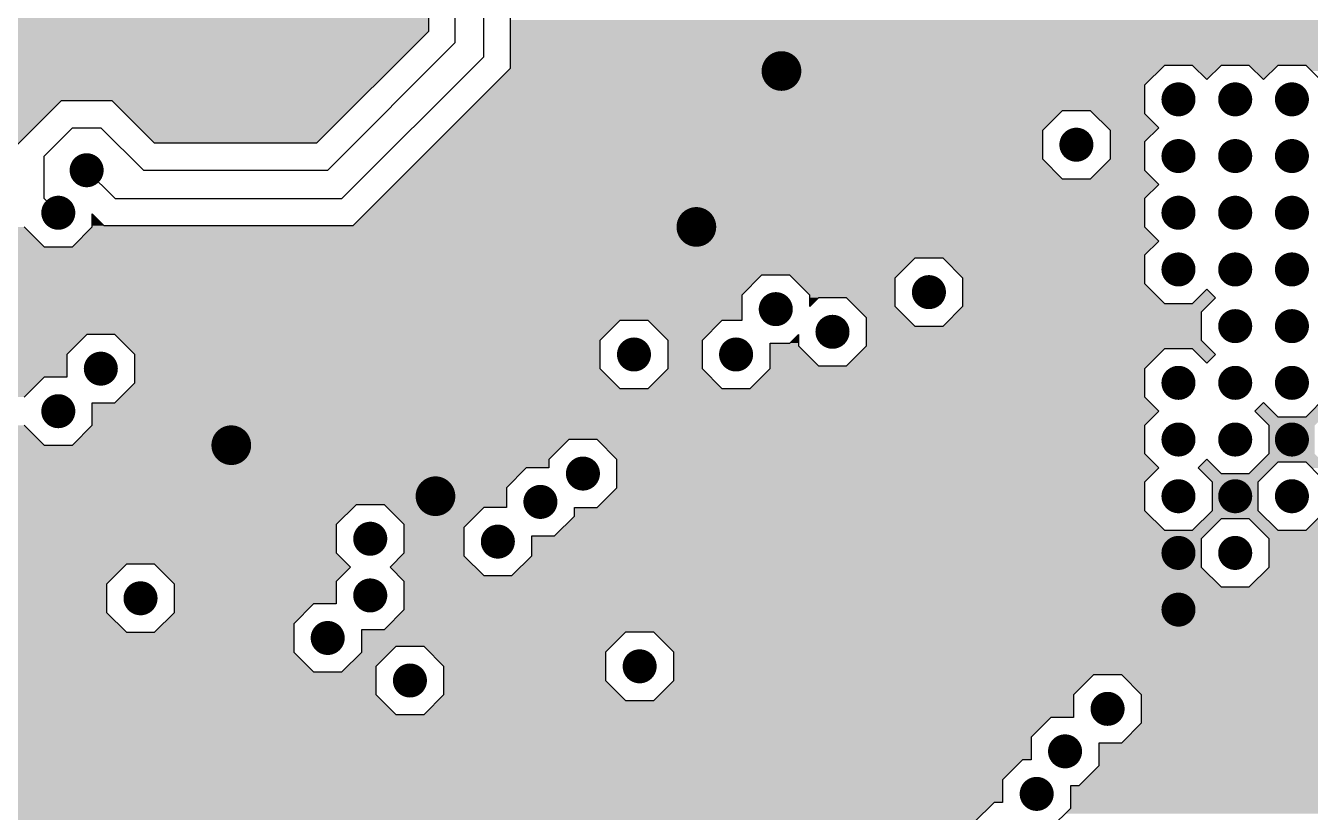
# Model space of a CAD drawing. Extents: x 295 to 953, y 10 to 290.
# Drawn here: x 611.83 to 657.13, y 160.85 to 188.6 of the extents above; entities that cross this region are included whole.
import ezdxf

# ---------------------------------------------------------------- set-up
doc = ezdxf.new("R2010")
doc.units = 0
doc.header["$LTSCALE"] = 5
doc.header["$MEASUREMENT"] = 0
doc.layers.get('0').update_dxf_attribs({"linetype": 'CONTINUOUS', "lineweight": 25})
doc.layers.add('17_GND_GBR', color=3, linetype='CONTINUOUS')

msp = doc.modelspace()

# ---------------------------------------------------------------- linework, layer by layer
for points, const_width in [([(638.128, 187, 1), (638.828, 187, 1)], 0.7), ([(652.178, 186, 1), (652.778, 186, 1)], 0.6), ([(654.178, 186, 1), (654.778, 186, 1)], 0.6), ([(656.178, 186, 1), (656.778, 186, 1)], 0.6), ([(648.578, 184.4, 1), (649.178, 184.4, 1)], 0.6), ([(652.178, 184, 1), (652.778, 184, 1)], 0.6), ([(654.178, 184, 1), (654.778, 184, 1)], 0.6), ([(656.178, 184, 1), (656.778, 184, 1)], 0.6), ([(613.678, 183.5, 1), (614.278, 183.5, 1)], 0.6), ([(612.678, 182, 1), (613.278, 182, 1)], 0.6), ([(652.178, 182, 1), (652.778, 182, 1)], 0.6), ([(654.178, 182, 1), (654.778, 182, 1)], 0.6), ([(656.178, 182, 1), (656.778, 182, 1)], 0.6), ([(635.128, 181.5, 1), (635.828, 181.5, 1)], 0.7), ([(652.178, 180, 1), (652.778, 180, 1)], 0.6), ([(654.178, 180, 1), (654.778, 180, 1)], 0.6), ([(656.178, 180, 1), (656.778, 180, 1)], 0.6), ([(643.378, 179.2, 1), (643.978, 179.2, 1)], 0.6), ([(637.978, 178.6, 1), (638.578, 178.6, 1)], 0.6), ([(654.178, 178, 1), (654.778, 178, 1)], 0.6), ([(656.178, 178, 1), (656.778, 178, 1)], 0.6), ([(639.978, 177.8, 1), (640.578, 177.8, 1)], 0.6), ([(632.978, 177, 1), (633.578, 177, 1)], 0.6), ([(636.578, 177, 1), (637.178, 177, 1)], 0.6), ([(614.178, 176.5, 1), (614.778, 176.5, 1)], 0.6), ([(652.178, 176, 1), (652.778, 176, 1)], 0.6), ([(654.178, 176, 1), (654.778, 176, 1)], 0.6), ([(656.178, 176, 1), (656.778, 176, 1)], 0.6), ([(612.678, 175, 1), (613.278, 175, 1)], 0.6), ([(618.728, 173.8, 1), (619.428, 173.8, 1)], 0.7), ([(652.178, 174, 1), (652.778, 174, 1)], 0.6), ([(654.178, 174, 1), (654.778, 174, 1)], 0.6), ([(656.178, 174, 1), (656.778, 174, 1)], 0.6), ([(631.178, 172.8, 1), (631.778, 172.8, 1)], 0.6), ([(625.928, 172, 1), (626.628, 172, 1)], 0.7), ([(652.178, 172, 1), (652.778, 172, 1)], 0.6), ([(654.178, 172, 1), (654.778, 172, 1)], 0.6), ([(656.178, 172, 1), (656.778, 172, 1)], 0.6), ([(629.678, 171.8, 1), (630.278, 171.8, 1)], 0.6), ([(623.678, 170.5, 1), (624.278, 170.5, 1)], 0.6), ([(628.178, 170.4, 1), (628.778, 170.4, 1)], 0.6), ([(652.178, 170, 1), (652.778, 170, 1)], 0.6), ([(654.178, 170, 1), (654.778, 170, 1)], 0.6), ([(615.578, 168.4, 1), (616.178, 168.4, 1)], 0.6), ([(623.678, 168.5, 1), (624.278, 168.5, 1)], 0.6), ([(652.178, 168, 1), (652.778, 168, 1)], 0.6), ([(622.178, 167, 1), (622.778, 167, 1)], 0.6), ([(633.178, 166, 1), (633.778, 166, 1)], 0.6), ([(625.078, 165.5, 1), (625.678, 165.5, 1)], 0.6), ([(649.678, 164.5, 1), (650.278, 164.5, 1)], 0.6), ([(648.178, 163, 1), (648.778, 163, 1)], 0.6), ([(647.178, 161.5, 1), (647.778, 161.5, 1)], 0.6)]:
    msp.add_lwpolyline(points, format="xyb", close=True, dxfattribs=dict(const_width=const_width))
at = {"layer": '17_GND_GBR', "color": 7}
for p, q in [((626.028, 202.394), (626.028, 188.394)), ((626.978, 188), (626.978, 202)), ((627.978, 187.5), (627.978, 201.5)), ((628.928, 187.106), (628.928, 201.106)), ((626.028, 188.394), (622.084, 184.45)), ((626.978, 188), (622.478, 183.5)), ((627.978, 187.5), (622.978, 182.5)), ((623.372, 181.55), (628.928, 187.106)), ((651.98, 187.2), (651.278, 186.498)), ((652.976, 187.2), (651.98, 187.2)), ((653.478, 186.698), (652.976, 187.2)), ((653.98, 187.2), (653.478, 186.698)), ((654.976, 187.2), (653.98, 187.2)), ((655.478, 186.698), (654.976, 187.2)), ((655.98, 187.2), (655.478, 186.698)), ((656.976, 187.2), (655.98, 187.2)), ((657.678, 186.498), (656.976, 187.2)), ((651.278, 186.498), (651.278, 185.502)), ((613.084, 185.95), (611.528, 184.394)), ((614.872, 185.95), (613.084, 185.95)), ((616.372, 184.45), (614.872, 185.95)), ((648.38, 185.6), (647.678, 184.898)), ((649.376, 185.6), (648.38, 185.6)), ((650.078, 184.898), (649.376, 185.6)), ((651.278, 185.502), (651.78, 185)), ((613.478, 185), (612.478, 184)), ((613.478, 185), (614.478, 185)), ((615.978, 183.5), (614.478, 185)), ((647.678, 184.898), (647.678, 183.902)), ((650.078, 183.902), (650.078, 184.898)), ((651.78, 185), (651.278, 184.498)), ((622.084, 184.45), (616.372, 184.45)), ((651.278, 184.498), (651.278, 183.502)), ((612.478, 182.5), (612.478, 184)), ((613.978, 183.5), (614.978, 182.5)), ((615.978, 183.5), (622.478, 183.5)), ((647.678, 183.902), (648.38, 183.2)), ((649.376, 183.2), (650.078, 183.902)), ((651.278, 183.502), (651.78, 183)), ((648.38, 183.2), (649.376, 183.2)), ((651.78, 183), (651.278, 182.498)), ((612.978, 182), (612.478, 182.5)), ((614.978, 182.5), (622.978, 182.5)), ((651.278, 182.498), (651.278, 181.502)), ((614.178, 181.956), (614.584, 181.55)), ((614.178, 181.502), (614.178, 181.956)), ((611.778, 181.502), (612.48, 180.8)), ((613.476, 180.8), (614.178, 181.502)), ((614.584, 181.55), (623.372, 181.55)), ((651.278, 181.502), (651.78, 181)), ((612.48, 180.8), (613.476, 180.8)), ((651.78, 181), (651.278, 180.498)), ((643.18, 180.4), (642.478, 179.698)), ((644.176, 180.4), (643.18, 180.4)), ((644.878, 179.698), (644.176, 180.4)), ((651.278, 180.498), (651.278, 179.502)), ((637.78, 179.8), (637.078, 179.098)), ((638.776, 179.8), (637.78, 179.8)), ((639.478, 179.098), (638.776, 179.8)), ((642.478, 179.698), (642.478, 178.702)), ((644.878, 178.702), (644.878, 179.698)), ((651.278, 179.502), (651.98, 178.8)), ((637.078, 179.098), (637.078, 178.2)), ((639.478, 178.698), (639.478, 179.098)), ((639.78, 179), (639.478, 178.698)), ((640.776, 179), (639.78, 179)), ((641.478, 178.298), (640.776, 179)), ((652.976, 178.8), (653.478, 179.302)), ((653.78, 179), (653.278, 178.498)), ((653.478, 179.302), (653.78, 179)), ((642.478, 178.702), (643.18, 178)), ((644.176, 178), (644.878, 178.702)), ((651.98, 178.8), (652.976, 178.8)), ((653.278, 178.498), (653.278, 177.502)), ((632.78, 178.2), (632.078, 177.498)), ((633.776, 178.2), (632.78, 178.2)), ((634.478, 177.498), (633.776, 178.2)), ((636.38, 178.2), (635.678, 177.498)), ((637.078, 178.2), (636.38, 178.2)), ((641.478, 177.302), (641.478, 178.298)), ((613.98, 177.7), (613.278, 176.998)), ((614.976, 177.7), (613.98, 177.7)), ((615.678, 176.998), (614.976, 177.7)), ((638.776, 177.4), (639.078, 177.702)), ((639.078, 177.702), (639.078, 177.302)), ((643.18, 178), (644.176, 178)), ((632.078, 177.498), (632.078, 176.502)), ((634.478, 176.502), (634.478, 177.498)), ((635.678, 177.498), (635.678, 176.502)), ((638.078, 177.4), (638.776, 177.4)), ((638.078, 176.502), (638.078, 177.4)), ((639.078, 177.302), (639.78, 176.6)), ((640.776, 176.6), (641.478, 177.302)), ((651.98, 177.2), (651.278, 176.498)), ((652.976, 177.2), (651.98, 177.2)), ((653.478, 176.698), (652.976, 177.2)), ((653.278, 177.502), (653.78, 177)), ((613.278, 176.998), (613.278, 176.2)), ((615.678, 176.002), (615.678, 176.998)), ((653.78, 177), (653.478, 176.698)), ((632.078, 176.502), (632.78, 175.8)), ((633.776, 175.8), (634.478, 176.502)), ((635.678, 176.502), (636.38, 175.8)), ((637.376, 175.8), (638.078, 176.502)), ((639.78, 176.6), (640.776, 176.6)), ((651.278, 176.498), (651.278, 175.502)), ((612.48, 176.2), (611.778, 175.498)), ((613.278, 176.2), (612.48, 176.2)), ((614.976, 175.3), (615.678, 176.002)), ((632.78, 175.8), (633.776, 175.8)), ((636.38, 175.8), (637.376, 175.8)), ((651.278, 175.502), (651.78, 175)), ((656.976, 174.8), (657.678, 175.502)), ((614.178, 175.3), (614.976, 175.3)), ((614.178, 174.502), (614.178, 175.3)), ((651.78, 175), (651.278, 174.498)), ((655.176, 175), (655.478, 175.302)), ((655.678, 174.498), (655.176, 175)), ((655.478, 175.302), (655.98, 174.8)), ((611.778, 174.502), (612.48, 173.8)), ((613.476, 173.8), (614.178, 174.502)), ((651.278, 174.498), (651.278, 173.502)), ((655.678, 173.502), (655.678, 174.498)), ((655.98, 174.8), (656.976, 174.8)), ((630.98, 174), (630.278, 173.298)), ((631.976, 174), (630.98, 174)), ((632.678, 173.298), (631.976, 174)), ((612.48, 173.8), (613.476, 173.8)), ((651.278, 173.502), (651.78, 173)), ((654.976, 172.8), (655.678, 173.502)), ((630.278, 173.298), (630.278, 173)), ((632.678, 172.302), (632.678, 173.298)), ((653.176, 173), (653.478, 173.302)), ((653.478, 173.302), (653.98, 172.8)), ((655.98, 173.2), (655.278, 172.498)), ((656.976, 173.2), (655.98, 173.2)), ((657.478, 172.698), (656.976, 173.2)), ((629.48, 173), (628.778, 172.298)), ((630.278, 173), (629.48, 173)), ((651.78, 173), (651.278, 172.498)), ((653.678, 172.498), (653.176, 173)), ((653.98, 172.8), (654.976, 172.8)), ((628.778, 172.298), (628.778, 171.6)), ((631.976, 171.6), (632.678, 172.302)), ((651.278, 172.498), (651.278, 171.502)), ((653.678, 171.502), (653.678, 172.498)), ((655.278, 172.498), (655.278, 171.502)), ((623.48, 171.7), (622.778, 170.998)), ((624.476, 171.7), (623.48, 171.7)), ((625.178, 170.998), (624.476, 171.7)), ((627.98, 171.6), (627.278, 170.898)), ((628.778, 171.6), (627.98, 171.6)), ((630.476, 170.6), (631.178, 171.302)), ((631.178, 171.6), (631.976, 171.6)), ((631.178, 171.302), (631.178, 171.6)), ((651.278, 171.502), (651.98, 170.8)), ((652.976, 170.8), (653.678, 171.502)), ((655.278, 171.502), (655.98, 170.8)), ((656.976, 170.8), (657.478, 171.302)), ((622.778, 170.998), (622.778, 170.002)), ((625.178, 170.002), (625.178, 170.998)), ((627.278, 170.898), (627.278, 169.902)), ((651.98, 170.8), (652.976, 170.8)), ((653.98, 171.2), (653.278, 170.498)), ((654.976, 171.2), (653.98, 171.2)), ((655.678, 170.498), (654.976, 171.2)), ((655.98, 170.8), (656.976, 170.8)), ((629.678, 170.6), (630.476, 170.6)), ((629.678, 169.902), (629.678, 170.6)), ((653.278, 170.498), (653.278, 169.502)), ((655.678, 169.502), (655.678, 170.498)), ((622.778, 170.002), (623.28, 169.5)), ((624.676, 169.5), (625.178, 170.002)), ((627.278, 169.902), (627.98, 169.2)), ((628.976, 169.2), (629.678, 169.902)), ((615.38, 169.6), (614.678, 168.898)), ((616.376, 169.6), (615.38, 169.6)), ((617.078, 168.898), (616.376, 169.6)), ((623.28, 169.5), (622.778, 168.998)), ((625.178, 168.998), (624.676, 169.5)), ((653.278, 169.502), (653.98, 168.8)), ((654.976, 168.8), (655.678, 169.502)), ((622.778, 168.998), (622.778, 168.2)), ((625.178, 168.002), (625.178, 168.998)), ((627.98, 169.2), (628.976, 169.2)), ((614.678, 168.898), (614.678, 167.902)), ((617.078, 167.902), (617.078, 168.898)), ((653.98, 168.8), (654.976, 168.8)), ((621.98, 168.2), (621.278, 167.498)), ((622.778, 168.2), (621.98, 168.2)), ((614.678, 167.902), (615.38, 167.2)), ((616.376, 167.2), (617.078, 167.902)), ((624.476, 167.3), (625.178, 168.002)), ((615.38, 167.2), (616.376, 167.2)), ((621.278, 167.498), (621.278, 166.502)), ((623.678, 167.3), (624.476, 167.3)), ((623.678, 166.502), (623.678, 167.3)), ((632.98, 167.2), (632.278, 166.498)), ((633.976, 167.2), (632.98, 167.2)), ((634.678, 166.498), (633.976, 167.2)), ((624.88, 166.7), (624.178, 165.998)), ((625.876, 166.7), (624.88, 166.7)), ((626.578, 165.998), (625.876, 166.7)), ((621.278, 166.502), (621.98, 165.8)), ((622.976, 165.8), (623.678, 166.502)), ((632.278, 166.498), (632.278, 165.502)), ((634.678, 165.502), (634.678, 166.498)), ((621.98, 165.8), (622.976, 165.8)), ((624.178, 165.998), (624.178, 165.002)), ((626.578, 165.002), (626.578, 165.998)), ((632.278, 165.502), (632.98, 164.8)), ((633.976, 164.8), (634.678, 165.502)), ((649.48, 165.7), (648.778, 164.998)), ((650.476, 165.7), (649.48, 165.7)), ((651.178, 164.998), (650.476, 165.7)), ((624.178, 165.002), (624.88, 164.3)), ((625.876, 164.3), (626.578, 165.002)), ((648.778, 164.998), (648.778, 164.2)), ((651.178, 164.002), (651.178, 164.998)), ((632.98, 164.8), (633.976, 164.8)), ((624.88, 164.3), (625.876, 164.3)), ((647.98, 164.2), (647.278, 163.498)), ((648.778, 164.2), (647.98, 164.2)), ((650.476, 163.3), (651.178, 164.002)), ((647.278, 163.498), (647.278, 162.7)), ((649.678, 163.3), (650.476, 163.3)), ((649.678, 162.502), (649.678, 163.3)), ((646.98, 162.7), (646.278, 161.998)), ((647.278, 162.7), (646.98, 162.7)), ((648.976, 161.8), (649.678, 162.502)), ((646.278, 161.998), (646.278, 161.2)), ((648.678, 161.8), (648.976, 161.8)), ((648.678, 161.002), (648.678, 161.8)), ((645.98, 161.2), (645.278, 160.498)), ((646.278, 161.2), (645.98, 161.2)), ((647.976, 160.3), (648.678, 161.002))]:
    msp.add_line(p, q, dxfattribs=at)
for points in [[(609.568, 188.498), (608.866, 189.2), (626.028, 188.498), (626.028, 189.2)], [(609.568, 188.394), (609.568, 188.498), (626.028, 188.394), (626.028, 188.498)], [(628.928, 188.498), (628.928, 188.8), (665.278, 188.498), (665.58, 188.8)], [(628.928, 187.502), (628.928, 188.498), (665.278, 187.502), (665.278, 188.498)], [(609.568, 187.502), (609.568, 188.394), (625.136, 187.502), (626.028, 188.394)], [(608.866, 186.8), (609.568, 187.502), (624.434, 186.8), (625.136, 187.502)], [(628.32, 186.498), (628.928, 187.106), (651.278, 186.498), (651.886, 187.106)], [(628.928, 187.2), (628.928, 187.502), (665.58, 187.2), (665.278, 187.502)], [(628.928, 187.106), (628.928, 187.2), (651.886, 187.106), (651.98, 187.2)], [(628.928, 187.2), (628.928, 187.2), (651.98, 187.2), (652.976, 187.2)], [(653.478, 186.698), (652.976, 187.2), (653.478, 186.698), (653.98, 187.2)], [(652.976, 187.2), (652.976, 187.2), (653.98, 187.2), (654.976, 187.2)], [(655.478, 186.698), (654.976, 187.2), (655.478, 186.698), (655.98, 187.2)], [(654.976, 187.2), (654.976, 187.2), (655.98, 187.2), (656.976, 187.2)], [(657.176, 187), (656.976, 187.2), (665.78, 187), (665.58, 187.2)], [(553.678, 185.95), (553.678, 186.8), (623.584, 185.95), (624.434, 186.8)], [(627.422, 185.6), (628.32, 186.498), (651.278, 185.6), (651.278, 186.498)], [(553.678, 184.4), (553.678, 185.95), (611.534, 184.4), (613.084, 185.95)], [(553.678, 185.95), (553.678, 185.95), (613.084, 185.95), (614.872, 185.95)], [(616.372, 184.45), (614.872, 185.95), (622.084, 184.45), (623.584, 185.95)], [(626.72, 184.898), (627.422, 185.6), (647.678, 184.898), (648.38, 185.6)], [(627.422, 185.6), (627.422, 185.6), (648.38, 185.6), (649.376, 185.6)], [(649.474, 185.502), (649.376, 185.6), (651.278, 185.502), (651.278, 185.6)], [(649.976, 185), (649.474, 185.502), (651.78, 185), (651.278, 185.502)], [(625.876, 184.054), (626.72, 184.898), (647.678, 184.054), (647.678, 184.898)], [(650.078, 184.898), (649.976, 185), (651.678, 184.898), (651.78, 185)], [(650.078, 184.498), (650.078, 184.898), (651.278, 184.498), (651.678, 184.898)], [(650.078, 183.902), (650.078, 184.498), (651.278, 183.902), (651.278, 184.498)], [(625.724, 183.902), (625.876, 184.054), (647.678, 183.902), (647.678, 184.054)], [(625.022, 183.2), (625.724, 183.902), (648.38, 183.2), (647.678, 183.902)], [(649.376, 183.2), (649.678, 183.502), (651.58, 183.2), (651.278, 183.502)], [(649.678, 183.502), (650.078, 183.902), (651.278, 183.502), (651.278, 183.902)], [(624.822, 183), (625.022, 183.2), (651.78, 183), (651.58, 183.2)], [(624.32, 182.498), (624.476, 182.654), (651.278, 182.498), (651.434, 182.654)], [(624.476, 182.654), (624.822, 183), (651.434, 182.654), (651.78, 183)], [(623.372, 181.55), (624.32, 182.498), (651.278, 181.55), (651.278, 182.498)], [(614.178, 181.55), (614.178, 181.956), (614.584, 181.55), (614.178, 181.956)], [(574.696, 181.082), (574.776, 181.304), (612.198, 181.082), (611.976, 181.304)], [(574.776, 181.304), (574.824, 181.502), (611.976, 181.304), (611.778, 181.502)], [(613.676, 181), (614.178, 181.502), (651.78, 181), (651.278, 181.502)], [(614.178, 181.502), (614.178, 181.55), (651.278, 181.502), (651.278, 181.55)], [(614.178, 181.55), (614.178, 181.55), (614.976, 181.55), (614.584, 181.55)], [(574.474, 180.666), (574.554, 180.8), (651.446, 180.666), (651.58, 180.8)], [(574.554, 180.8), (574.596, 180.868), (612.48, 180.8), (612.412, 180.868)], [(574.596, 180.868), (574.696, 181.082), (612.412, 180.868), (612.198, 181.082)], [(613.476, 180.8), (613.676, 181), (651.58, 180.8), (651.78, 181)], [(574.002, 180.144), (574.176, 180.302), (642.924, 180.144), (643.082, 180.302)], [(574.176, 180.302), (574.264, 180.4), (643.082, 180.302), (643.18, 180.4)], [(574.264, 180.4), (574.334, 180.478), (651.278, 180.4), (651.278, 180.478)], [(574.264, 180.4), (574.264, 180.4), (643.18, 180.4), (644.176, 180.4)], [(574.334, 180.478), (574.348, 180.498), (651.278, 180.478), (651.278, 180.498)], [(574.348, 180.498), (574.474, 180.666), (651.278, 180.498), (651.446, 180.666)], [(644.878, 179.698), (644.176, 180.4), (651.278, 179.698), (651.278, 180.4)], [(573.434, 179.8), (573.61, 179.882), (642.58, 179.8), (642.662, 179.882)], [(573.61, 179.882), (573.812, 180.004), (642.662, 179.882), (642.784, 180.004)], [(573.812, 180.004), (574.002, 180.144), (642.784, 180.004), (642.924, 180.144)], [(553.678, 179.098), (553.678, 179.6), (637.078, 179.098), (637.58, 179.6)], [(572.478, 179.6), (572.714, 179.61), (637.58, 179.6), (637.59, 179.61)], [(572.714, 179.61), (572.946, 179.646), (637.59, 179.61), (637.626, 179.646)], [(572.946, 179.646), (573.176, 179.702), (637.626, 179.646), (637.682, 179.702)], [(573.176, 179.702), (573.396, 179.782), (637.682, 179.702), (637.762, 179.782)], [(573.396, 179.782), (573.434, 179.8), (637.762, 179.782), (637.78, 179.8)], [(573.434, 179.8), (573.434, 179.8), (637.78, 179.8), (638.776, 179.8)], [(638.878, 179.698), (638.776, 179.8), (642.478, 179.698), (642.58, 179.8)], [(639.478, 179.098), (638.878, 179.698), (642.478, 179.098), (642.478, 179.698)], [(644.878, 179.502), (644.878, 179.698), (651.278, 179.502), (651.278, 179.698)], [(644.878, 178.8), (644.878, 179.502), (651.98, 178.8), (651.278, 179.502)], [(553.678, 178.2), (553.678, 179.098), (637.078, 178.2), (637.078, 179.098)], [(639.478, 179), (639.478, 179.098), (642.478, 179), (642.478, 179.098)], [(639.478, 178.698), (639.478, 179), (639.478, 178.698), (639.78, 179)], [(639.478, 179), (639.478, 179), (639.78, 179), (640.776, 179)], [(641.074, 178.702), (640.776, 179), (642.478, 178.702), (642.478, 179)], [(652.976, 178.8), (653.176, 179), (653.58, 178.8), (653.78, 179)], [(653.176, 179), (653.478, 179.302), (653.78, 179), (653.478, 179.302)], [(641.478, 178.298), (641.074, 178.702), (642.882, 178.298), (642.478, 178.702)], [(644.476, 178.3), (644.674, 178.498), (653.278, 178.3), (653.278, 178.498)], [(644.674, 178.498), (644.878, 178.702), (653.278, 178.498), (653.482, 178.702)], [(644.878, 178.702), (644.878, 178.8), (653.482, 178.702), (653.58, 178.8)], [(553.678, 177.7), (553.678, 178.2), (632.28, 177.7), (632.78, 178.2)], [(553.678, 178.2), (553.678, 178.2), (632.78, 178.2), (633.776, 178.2)], [(634.478, 177.498), (633.776, 178.2), (635.678, 177.498), (636.38, 178.2)], [(633.776, 178.2), (633.776, 178.2), (636.38, 178.2), (637.078, 178.2)], [(641.478, 178), (641.478, 178.298), (643.18, 178), (642.882, 178.298)], [(644.176, 178), (644.476, 178.3), (653.278, 178), (653.278, 178.3)], [(553.678, 177.5), (553.678, 177.7), (613.78, 177.5), (613.98, 177.7)], [(553.678, 177.7), (553.678, 177.7), (613.98, 177.7), (614.976, 177.7)], [(615.178, 177.498), (614.976, 177.7), (632.078, 177.498), (632.28, 177.7)], [(638.776, 177.4), (639.078, 177.702), (639.078, 177.4), (639.078, 177.702)], [(641.478, 177.502), (641.478, 178), (653.278, 177.502), (653.278, 178)], [(564.602, 176.998), (564.1, 177.5), (613.278, 176.998), (613.78, 177.5)], [(615.678, 176.998), (615.178, 177.498), (632.078, 176.998), (632.078, 177.498)], [(634.478, 176.502), (634.478, 177.498), (635.678, 176.502), (635.678, 177.498)], [(638.078, 177.302), (638.078, 177.4), (639.078, 177.302), (639.078, 177.4)], [(638.078, 176.6), (638.078, 177.302), (639.78, 176.6), (639.078, 177.302)], [(640.776, 176.6), (641.376, 177.2), (651.38, 176.6), (651.98, 177.2)], [(641.376, 177.2), (641.478, 177.302), (653.58, 177.2), (653.478, 177.302)], [(641.376, 177.2), (641.376, 177.2), (651.98, 177.2), (652.976, 177.2)], [(641.478, 177.302), (641.478, 177.502), (653.478, 177.302), (653.278, 177.502)], [(653.176, 177), (652.976, 177.2), (653.78, 177), (653.58, 177.2)], [(564.978, 176.622), (564.602, 176.998), (613.278, 176.622), (613.278, 176.998)], [(615.678, 176.502), (615.678, 176.998), (632.078, 176.502), (632.078, 176.998)], [(653.478, 176.698), (653.176, 177), (653.478, 176.698), (653.78, 177)], [(564.978, 176.2), (564.978, 176.622), (613.278, 176.2), (613.278, 176.622)], [(615.678, 176.002), (615.678, 176.502), (632.578, 176.002), (632.078, 176.502)], [(633.976, 176), (634.478, 176.502), (636.18, 176), (635.678, 176.502)], [(637.776, 176.2), (638.074, 176.498), (651.278, 176.2), (651.278, 176.498)], [(638.074, 176.498), (638.078, 176.502), (651.278, 176.498), (651.282, 176.502)], [(638.078, 176.502), (638.078, 176.6), (651.282, 176.502), (651.38, 176.6)], [(564.978, 175.498), (564.978, 176.2), (611.778, 175.498), (612.48, 176.2)], [(564.978, 176.2), (564.978, 176.2), (612.48, 176.2), (613.278, 176.2)], [(615.178, 175.502), (615.476, 175.8), (651.278, 175.502), (651.278, 175.8)], [(615.476, 175.8), (615.678, 176.002), (632.78, 175.8), (632.578, 176.002)], [(633.776, 175.8), (633.976, 176), (636.38, 175.8), (636.18, 176)], [(637.376, 175.8), (637.776, 176.2), (651.278, 175.8), (651.278, 176.2)], [(614.976, 175.3), (615.178, 175.502), (651.48, 175.3), (651.278, 175.502)], [(614.178, 175), (614.178, 175.3), (651.78, 175), (651.48, 175.3)], [(614.178, 174.502), (614.178, 175), (651.282, 174.502), (651.78, 175)], [(655.176, 175), (655.478, 175.302), (655.78, 175), (655.478, 175.302)], [(655.376, 174.8), (655.176, 175), (655.98, 174.8), (655.78, 175)], [(656.976, 174.8), (657.376, 175.2), (657.58, 174.8), (657.98, 175.2)], [(553.678, 173.8), (553.678, 174.5), (612.48, 173.8), (611.78, 174.5)], [(613.876, 174.2), (614.174, 174.498), (651.278, 174.2), (651.278, 174.498)], [(614.174, 174.498), (614.178, 174.502), (651.278, 174.498), (651.282, 174.502)], [(655.678, 174.498), (655.376, 174.8), (657.278, 174.498), (657.58, 174.8)], [(655.678, 173.502), (655.678, 174.498), (657.278, 173.502), (657.278, 174.498)], [(613.476, 173.8), (613.676, 174), (630.78, 173.8), (630.98, 174)], [(613.676, 174), (613.876, 174.2), (651.278, 174), (651.278, 174.2)], [(613.676, 174), (613.676, 174), (630.98, 174), (631.976, 174)], [(632.474, 173.502), (631.976, 174), (651.278, 173.502), (651.278, 174)], [(553.678, 173.298), (553.678, 173.8), (630.278, 173.298), (630.78, 173.8)], [(632.678, 173.298), (632.474, 173.502), (651.482, 173.298), (651.278, 173.502)], [(655.376, 173.2), (655.678, 173.502), (657.58, 173.2), (657.278, 173.502)], [(553.678, 173), (553.678, 173.298), (630.278, 173), (630.278, 173.298)], [(632.678, 173), (632.678, 173.298), (651.78, 173), (651.482, 173.298)], [(653.176, 173), (653.478, 173.302), (653.78, 173), (653.478, 173.302)], [(654.976, 172.8), (655.376, 173.2), (655.58, 172.8), (655.98, 173.2)], [(655.376, 173.2), (655.376, 173.2), (655.98, 173.2), (656.976, 173.2)], [(657.176, 173), (656.976, 173.2), (657.78, 173), (657.58, 173.2)], [(553.678, 172.298), (553.678, 173), (628.778, 172.298), (629.48, 173)], [(553.678, 173), (553.678, 173), (629.48, 173), (630.278, 173)], [(632.678, 172.498), (632.678, 173), (651.278, 172.498), (651.78, 173)], [(653.376, 172.8), (653.176, 173), (653.98, 172.8), (653.78, 173)], [(653.678, 172.498), (653.376, 172.8), (655.278, 172.498), (655.58, 172.8)], [(653.376, 172.8), (653.376, 172.8), (654.976, 172.8), (653.98, 172.8)], [(553.678, 171.7), (553.678, 172.298), (628.778, 171.7), (628.778, 172.298)], [(631.976, 171.6), (632.678, 172.302), (651.278, 171.6), (651.278, 172.302)], [(632.678, 172.302), (632.678, 172.498), (651.278, 172.302), (651.278, 172.498)], [(653.678, 171.502), (653.678, 172.498), (655.278, 171.502), (655.278, 172.498)], [(553.678, 170.998), (553.678, 171.7), (622.778, 170.998), (623.48, 171.7)], [(553.678, 171.7), (553.678, 171.7), (623.48, 171.7), (624.476, 171.7)], [(624.576, 171.6), (624.476, 171.7), (628.778, 171.6), (628.778, 171.7)], [(625.178, 170.998), (624.576, 171.6), (627.378, 170.998), (627.98, 171.6)], [(624.576, 171.6), (624.576, 171.6), (627.98, 171.6), (628.778, 171.6)], [(630.676, 170.8), (631.178, 171.302), (651.98, 170.8), (651.478, 171.302)], [(631.178, 171.502), (631.178, 171.6), (651.278, 171.502), (651.278, 171.6)], [(631.178, 171.302), (631.178, 171.502), (651.478, 171.302), (651.278, 171.502)], [(653.376, 171.2), (653.678, 171.502), (655.58, 171.2), (655.278, 171.502)], [(656.976, 170.8), (657.478, 171.302), (657.98, 170.8), (657.478, 171.302)], [(553.678, 170.002), (553.678, 170.998), (622.778, 170.002), (622.778, 170.998)], [(625.178, 170.898), (625.178, 170.998), (627.278, 170.898), (627.378, 170.998)], [(625.178, 170.002), (625.178, 170.898), (627.278, 170.002), (627.278, 170.898)], [(630.476, 170.6), (630.676, 170.8), (653.38, 170.6), (653.58, 170.8)], [(652.976, 170.8), (653.376, 171.2), (653.58, 170.8), (653.98, 171.2)], [(653.376, 171.2), (653.376, 171.2), (653.98, 171.2), (654.976, 171.2)], [(655.376, 170.8), (654.976, 171.2), (655.98, 170.8), (655.58, 171.2)], [(655.678, 170.498), (655.376, 170.8), (708.278, 170.498), (708.278, 170.8)], [(655.376, 170.8), (655.376, 170.8), (684.376, 170.8), (683.98, 170.8)], [(629.678, 170.498), (629.678, 170.6), (653.278, 170.498), (653.38, 170.6)], [(629.678, 169.902), (629.678, 170.498), (653.278, 169.902), (653.278, 170.498)], [(655.678, 170.402), (655.678, 170.498), (708.278, 170.402), (708.278, 170.498)], [(655.678, 169.7), (655.678, 170.402), (708.98, 169.7), (708.278, 170.402)], [(553.678, 169.6), (553.678, 170.002), (623.18, 169.6), (622.778, 170.002)], [(624.676, 169.5), (625.078, 169.902), (627.68, 169.5), (627.278, 169.902)], [(625.078, 169.902), (625.178, 170.002), (627.278, 169.902), (627.278, 170.002)], [(629.278, 169.502), (629.678, 169.902), (653.278, 169.502), (653.278, 169.902)], [(553.678, 168.898), (553.678, 169.6), (614.678, 168.898), (615.38, 169.6)], [(553.678, 169.6), (553.678, 169.6), (615.38, 169.6), (616.376, 169.6)], [(616.476, 169.5), (616.376, 169.6), (623.28, 169.5), (623.18, 169.6)], [(616.978, 168.998), (616.476, 169.5), (622.778, 168.998), (623.28, 169.5)], [(624.976, 169.2), (624.676, 169.5), (627.98, 169.2), (627.68, 169.5)], [(628.976, 169.2), (629.278, 169.502), (653.58, 169.2), (653.278, 169.502)], [(654.976, 168.8), (655.676, 169.5), (711.28, 168.8), (711.98, 169.5)], [(655.676, 169.5), (655.678, 169.502), (713.48, 169.5), (713.478, 169.502)], [(655.676, 169.5), (655.676, 169.5), (711.98, 169.5), (712.976, 169.5)], [(655.678, 169.502), (655.678, 169.7), (713.478, 169.502), (713.28, 169.7)], [(617.078, 168.898), (616.978, 168.998), (622.778, 168.898), (622.778, 168.998)], [(625.178, 168.998), (624.976, 169.2), (653.782, 168.998), (653.58, 169.2)], [(624.976, 169.2), (624.976, 169.2), (628.776, 169.2), (627.98, 169.2)], [(625.178, 168.8), (625.178, 168.998), (653.98, 168.8), (653.782, 168.998)], [(553.678, 167.902), (553.678, 168.898), (614.678, 167.902), (614.678, 168.898)], [(617.078, 168.2), (617.078, 168.898), (622.778, 168.2), (622.778, 168.898)], [(625.178, 168.798), (625.178, 168.8), (711.278, 168.798), (711.28, 168.8)], [(625.178, 168.002), (625.178, 168.798), (711.278, 168.002), (711.278, 168.798)], [(617.078, 167.902), (617.078, 168.2), (621.682, 167.902), (621.98, 168.2)], [(617.078, 168.2), (617.078, 168.2), (621.98, 168.2), (622.778, 168.2)], [(553.678, 167.606), (553.678, 167.902), (614.976, 167.606), (614.678, 167.902)], [(553.678, 167.2), (553.678, 167.606), (615.38, 167.2), (614.976, 167.606)], [(616.674, 167.498), (616.976, 167.8), (621.278, 167.498), (621.58, 167.8)], [(616.976, 167.8), (617.078, 167.902), (621.58, 167.8), (621.682, 167.902)], [(624.676, 167.5), (624.978, 167.802), (711.58, 167.5), (711.278, 167.802)], [(624.978, 167.802), (625.178, 168.002), (711.278, 167.802), (711.278, 168.002)], [(564.674, 166.502), (563.976, 167.2), (621.278, 166.502), (621.278, 167.2)], [(616.376, 167.2), (616.674, 167.498), (621.278, 167.2), (621.278, 167.498)], [(623.678, 167.2), (623.678, 167.3), (705.58, 167.2), (705.68, 167.3)], [(623.678, 167.3), (623.678, 167.3), (624.176, 167.3), (623.678, 167.3)], [(623.678, 166.7), (623.678, 167.2), (632.48, 166.7), (632.98, 167.2)], [(623.678, 167.2), (623.678, 167.2), (632.98, 167.2), (633.976, 167.2)], [(624.476, 167.3), (624.676, 167.5), (705.68, 167.3), (705.88, 167.5)], [(624.676, 167.5), (624.676, 167.5), (705.88, 167.5), (706.876, 167.5)], [(634.378, 166.798), (633.976, 167.2), (705.178, 166.798), (705.58, 167.2)], [(623.678, 166.502), (623.678, 166.7), (624.682, 166.502), (624.88, 166.7)], [(623.678, 166.7), (623.678, 166.7), (624.88, 166.7), (625.876, 166.7)], [(626.078, 166.498), (625.876, 166.7), (632.278, 166.498), (632.48, 166.7)], [(634.678, 166.498), (634.378, 166.798), (705.178, 166.498), (705.178, 166.798)], [(564.678, 166.498), (564.674, 166.502), (621.282, 166.498), (621.278, 166.502)], [(564.678, 165.8), (564.678, 166.498), (621.98, 165.8), (621.282, 166.498)], [(623.174, 165.998), (623.678, 166.502), (624.178, 165.998), (624.682, 166.502)], [(626.578, 165.998), (626.078, 166.498), (632.278, 165.998), (632.278, 166.498)], [(634.678, 165.802), (634.678, 166.498), (705.178, 165.802), (705.178, 166.498)], [(564.678, 165.502), (564.678, 165.8), (624.178, 165.502), (624.178, 165.8)], [(622.976, 165.8), (623.174, 165.998), (624.178, 165.8), (624.178, 165.998)], [(626.578, 165.502), (626.578, 165.998), (632.278, 165.502), (632.278, 165.998)], [(634.678, 165.7), (634.678, 165.802), (705.28, 165.7), (705.178, 165.802)], [(564.376, 165.2), (564.678, 165.502), (624.178, 165.2), (624.178, 165.502)], [(626.578, 165.002), (626.578, 165.502), (632.778, 165.002), (632.278, 165.502)], [(634.174, 164.998), (634.678, 165.502), (648.778, 164.998), (649.282, 165.502)], [(634.678, 165.502), (634.678, 165.7), (649.282, 165.502), (649.48, 165.7)], [(634.678, 165.7), (634.678, 165.7), (649.48, 165.7), (650.476, 165.7)], [(651.076, 165.1), (650.476, 165.7), (705.88, 165.1), (705.28, 165.7)], [(572.174, 165.002), (571.976, 165.2), (624.178, 165.002), (624.178, 165.2)], [(572.678, 164.498), (572.174, 165.002), (624.682, 164.498), (624.178, 165.002)], [(626.376, 164.8), (626.578, 165.002), (632.98, 164.8), (632.778, 165.002)], [(633.976, 164.8), (634.174, 164.998), (648.778, 164.8), (648.778, 164.998)], [(651.178, 164.998), (651.076, 165.1), (771.778, 164.998), (771.778, 165.1)], [(651.076, 165.1), (651.076, 165.1), (705.976, 165.1), (705.88, 165.1)], [(651.178, 164.7), (651.178, 164.998), (771.778, 164.7), (771.778, 164.998)], [(572.678, 164.3), (572.678, 164.498), (624.88, 164.3), (624.682, 164.498)], [(625.876, 164.3), (626.376, 164.8), (648.778, 164.3), (648.778, 164.8)], [(651.178, 164.002), (651.178, 164.7), (699.282, 164.002), (699.98, 164.7)], [(651.178, 164.7), (651.178, 164.7), (699.98, 164.7), (700.976, 164.7)], [(572.678, 164.2), (572.678, 164.3), (648.778, 164.2), (648.778, 164.3)], [(572.678, 163.502), (572.678, 164.2), (647.282, 163.502), (647.98, 164.2)], [(572.678, 164.2), (572.678, 164.2), (647.98, 164.2), (648.778, 164.2)], [(650.476, 163.3), (651.176, 164), (677.68, 163.3), (678.38, 164)], [(651.176, 164), (651.178, 164.002), (699.28, 164), (699.282, 164.002)], [(651.176, 164), (651.176, 164), (678.38, 164), (679.376, 164)], [(571.976, 162.8), (572.674, 163.498), (647.278, 162.8), (647.278, 163.498)], [(572.674, 163.498), (572.678, 163.502), (647.278, 163.498), (647.282, 163.502)], [(649.678, 163.298), (649.678, 163.3), (677.678, 163.298), (677.68, 163.3)], [(649.678, 163.3), (649.678, 163.3), (650.376, 163.3), (649.678, 163.3)], [(649.678, 162.502), (649.678, 163.298), (677.678, 162.502), (677.678, 163.298)], [(553.678, 162.7), (553.678, 162.8), (647.278, 162.7), (647.278, 162.8)], [(553.678, 162.2), (553.678, 162.7), (646.48, 162.2), (646.98, 162.7)], [(553.678, 162.7), (553.678, 162.7), (646.98, 162.7), (647.278, 162.7)], [(572.178, 161.998), (571.976, 162.2), (646.278, 161.998), (646.48, 162.2)], [(648.976, 161.8), (649.478, 162.302), (678.18, 161.8), (677.678, 162.302)], [(649.478, 162.302), (649.678, 162.502), (677.678, 162.302), (677.678, 162.502)], [(572.678, 161.498), (572.178, 161.998), (646.278, 161.498), (646.278, 161.998)], [(648.678, 161.6), (648.678, 161.8), (678.38, 161.6), (678.18, 161.8)], [(572.678, 161.2), (572.678, 161.498), (646.278, 161.2), (646.278, 161.498)], [(648.678, 161.3), (648.678, 161.6), (695.98, 161.3), (695.68, 161.6)], [(648.678, 161.102), (648.678, 161.3), (734.278, 161.102), (734.278, 161.3)], [(648.678, 161.3), (648.678, 161.3), (696.848, 161.3), (695.98, 161.3)], [(572.678, 160.502), (572.678, 161.2), (645.282, 160.502), (645.98, 161.2)], [(572.678, 161.2), (572.678, 161.2), (645.98, 161.2), (646.278, 161.2)], [(648.476, 160.8), (648.678, 161.002), (734.58, 160.8), (734.378, 161.002)], [(648.678, 161.002), (648.678, 161.102), (734.378, 161.002), (734.278, 161.102)]]:
    msp.add_solid(points, dxfattribs=at)

doc.saveas('drawing.dxf')
